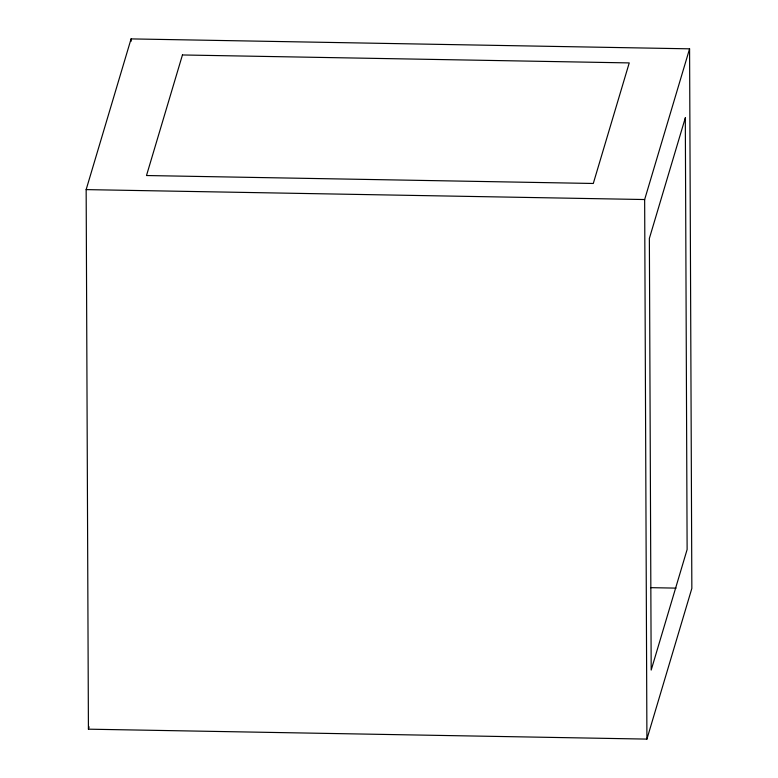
<?xml version="1.0" encoding="UTF-8"?>
<svg xmlns="http://www.w3.org/2000/svg" width="778" height="778" viewBox="0 0 778 778"><rect width="100%" height="100%" fill="white"/><g stroke="black" fill="none" stroke-linecap="round" stroke-linejoin="round"><path stroke-width="1.17" d="M86.154 189.608L131.083 38.9L689.58 48.829L691.846 588.392L646.917 739.1L88.42 729.171L86.154 189.608L644.651 199.538L689.58 48.829M88.42 729.171L89.11 726.846M650.564 587.662L676.063 588.119M644.651 199.538L646.917 739.1M131.083 38.9L131.093 41.331M182.441 54.966L146.497 175.527L593.293 183.472L629.237 62.911L182.441 54.966M685.311 117.857L649.367 238.418L651.186 670.072L687.12 549.511L685.311 117.857"/></g></svg>
